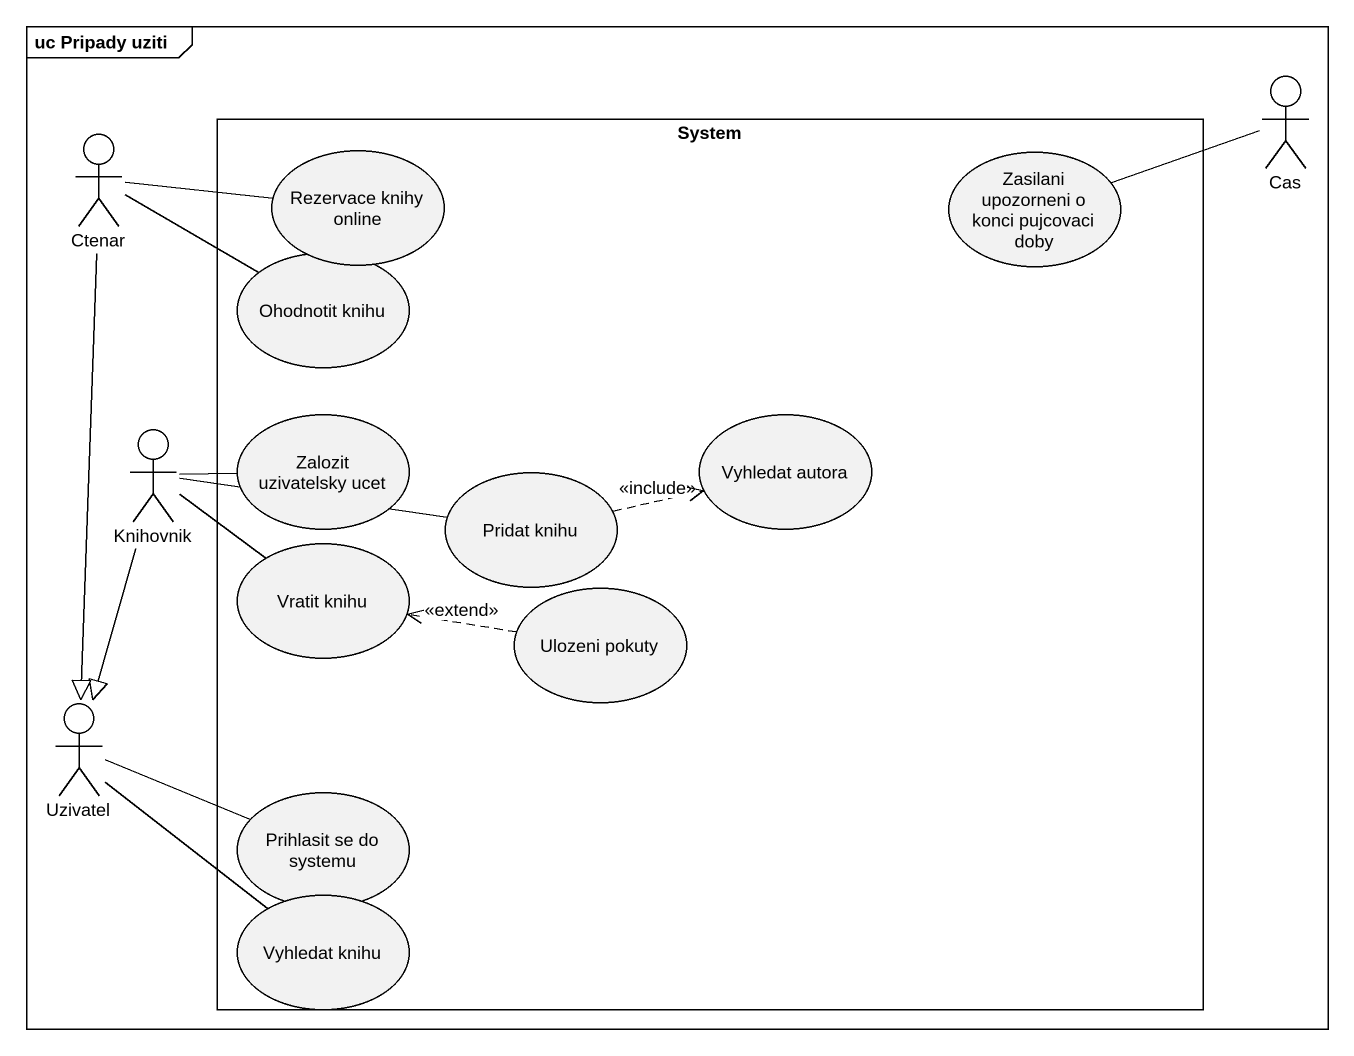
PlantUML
@startuml
mainframe uc Pripady uziti
actor Cas
actor Ctenar
rectangle System {
  usecase "Rezervace knihy online" as Rezervace_knihy_online
  usecase "Zasilani upozorneni o konci pujcovaci doby" as Zasilani_upozorneni_o_konci
  usecase "Ohodnotit knihu" as Ohodnotit_knihu
  usecase "Zalozit uzivatelsky ucet" as Zalozit_uzivatelsky_ucet
  usecase "Vyhledat autora" as Vyhledat_autora
  usecase "Pridat knihu" as Pridat_knihu
  usecase "Vratit knihu" as Vratit_knihu
  usecase "Ulozeni pokuty" as Ulozeni_pokuty
  usecase "Prihlasit se do systemu" as Prihlasit_se_do_systemu
  usecase "Vyhledat knihu" as Vyhledat_knihu
}
actor Knihovnik
actor Uzivatel
Cas -left- Zasilani_upozorneni_o_konci
Ctenar -right- Rezervace_knihy_online
Ctenar -right- Ohodnotit_knihu
Ctenar --|> Uzivatel
Knihovnik -right- Pridat_knihu
Knihovnik --|> Uzivatel
Zalozit_uzivatelsky_ucet -left- Knihovnik
Pridat_knihu .right.> Vyhledat_autora : <<include>>
Vratit_knihu -left- Knihovnik
Ulozeni_pokuty .left.> Vratit_knihu : <<extend>>
Prihlasit_se_do_systemu -left- Uzivatel
Vyhledat_knihu -up- Uzivatel
@enduml
